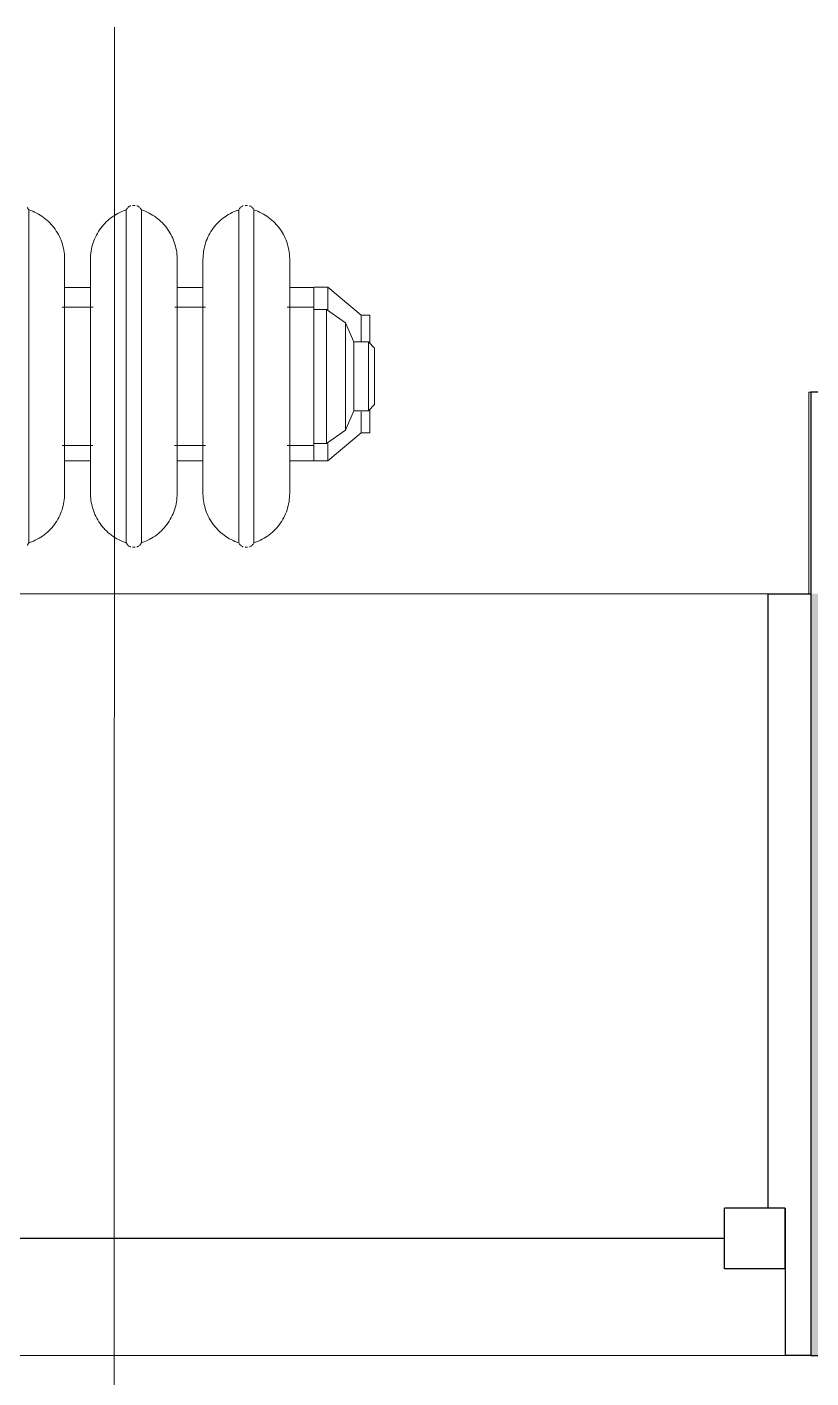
# Model space of a CAD drawing. Header units: inches. Extents: x -1287 to 1590, y -3558 to 989.
# Drawn here: x 776.69 to 799.34, y 91.24 to 130.26 of the extents above; entities that cross this region are included whole.
import ezdxf

# ---------------------------------------------------------------- set-up
doc = ezdxf.new("R2010")
doc.units = ezdxf.units.IN
doc.header["$MEASUREMENT"] = 0
for name, color, linetype, lineweight in [('A-AREA-IDEN', 2, 'Continuous', 9), ('A-GENM', 13, 'Continuous', 9), ('A-GLAZ', 151, 'Continuous', 18), ('A-WALL', 113, 'Continuous', 18), ('A-WALL-PATT', 111, 'Continuous', 18)]:
    doc.layers.add(name, color=color, linetype=linetype, lineweight=lineweight)

# ---------------------------------------------------------------- blocks, each defined once
blk = doc.blocks.new('Double Hung - side window 3_ 6_5_ x 5_ 6_ 2-5312470-1st Floor Construction')
at = {"layer": 'A-GLAZ', "color": 8, "lineweight": 30}
for p, q in [((-21.25, 11), (-20.5, 11)), ((-20.5, 6.75), (-20.5, 11)), ((20.5, 6.75), (20.5, 11)), ((21.25, 11), (20.5, 11)), ((-20.5, 8.5), (-20.5, 6.75)), ((-20.5, 8.5), (-18.75, 8.5)), ((-18.75, 8.5), (-18.75, 6.75)), ((18.75, 8.5), (18.75, 6.75)), ((20.5, 8.5), (18.75, 8.5)), ((20.5, 8.5), (20.5, 6.75)), ((-18.75, 7.625), (18.75, 7.625)), ((-20.5, 6.75), (-18.75, 6.75)), ((-20.5, 6.75), (-20, 6.75)), ((-20, -11), (-20, 6.75)), ((20.5, 6.75), (18.75, 6.75)), ((20, 6.75), (20.5, 6.75)), ((20, 6.75), (20, -11)), ((-20, -11), (-21.25, -11)), ((20, -11), (21.25, -11))]:
    blk.add_line(p, q, dxfattribs=at)
blk = doc.blocks.new('Cast_Iron_Radiator_8182 - Cast_Iron_Radiator_8182-V58-1st Floor Construction')
at = {"layer": 'A-GENM'}
for p, q in [((7.468, 4.809), (7.443, 4.848)), ((7.468, 1), (7.468, 4.809)), ((10.307, 4.848), (10.282, 4.809)), ((10.282, 1), (10.282, 4.809)), ((10.5, 4.933), (10.463, 4.933)), ((10.537, 4.933), (10.5, 4.933)), ((10.718, 4.809), (10.693, 4.848)), ((10.718, 1), (10.718, 4.809)), ((13.557, 4.848), (13.532, 4.809)), ((13.532, 1), (13.532, 4.809)), ((13.75, 4.933), (13.713, 4.933)), ((13.787, 4.933), (13.75, 4.933)), ((13.968, 4.809), (13.943, 4.848)), ((13.968, 1), (13.968, 4.809)), ((9.253, 2.562), (8.497, 2.562)), ((12.503, 2.562), (11.747, 2.562)), ((15.702, 2.562), (14.997, 2.562)), ((16.106, 2.575), (15.702, 2.575)), ((15.702, 2.575), (15.702, 2.565)), ((15.702, 2.551), (15.702, 2.436)), ((15.702, 2.452), (15.702, 2.301)), ((17.064, 1.771), (16.106, 2.575)), ((16.106, 1.924), (16.106, 2.575)), ((9.322, 2), (8.432, 2)), ((12.572, 2), (11.682, 2)), ((15.702, 2), (14.932, 2)), ((15.702, 2.287), (15.702, 2.017)), ((15.702, 2), (15.702, -2)), ((16.067, 1.935), (15.702, 1.935)), ((16.617, 1.55), (16.067, 1.935)), ((16.067, 1.935), (16.067, -1.935)), ((17.314, 1.771), (17.064, 1.771)), ((17.064, 1.771), (17.064, 1.008)), ((17.314, 1.771), (17.314, 0.961)), ((16.853, 0.993), (16.617, 1.55)), ((16.617, 1.55), (16.617, -1.55)), ((7.468, -1), (7.468, 1)), ((8.502, -1), (8.502, 1)), ((9.248, 1), (9.248, -1)), ((10.282, -1), (10.282, 1)), ((10.718, -1), (10.718, 1)), ((11.752, -1), (11.752, 1)), ((12.498, 1), (12.498, -1)), ((13.532, -1), (13.532, 1)), ((13.968, -1), (13.968, 1)), ((15.002, -1), (15.002, 1)), ((17.275, 0.993), (16.853, 0.993)), ((16.853, 0.993), (16.853, -0.993)), ((17.452, 0.816), (17.275, 0.993)), ((17.275, 0.993), (17.275, -0.993)), ((17.452, 0.816), (17.452, -0.816)), ((7.468, -4.809), (7.468, -1)), ((10.282, -4.809), (10.282, -1)), ((10.718, -4.809), (10.718, -1)), ((13.532, -4.809), (13.532, -1)), ((13.968, -4.809), (13.968, -1)), ((16.617, -1.55), (16.853, -0.993)), ((16.853, -0.993), (17.275, -0.993)), ((17.064, -1.028), (17.064, -1.635)), ((17.275, -0.993), (17.452, -0.816)), ((17.314, -0.985), (17.314, -1.635)), ((16.067, -1.935), (16.617, -1.55)), ((15.702, -1.935), (16.067, -1.935)), ((16.106, -2.438), (17.064, -1.635)), ((16.106, -2.438), (16.106, -1.944)), ((17.064, -1.635), (17.314, -1.635)), ((8.428, -2), (9.318, -2)), ((11.678, -2), (12.568, -2)), ((14.928, -2), (15.702, -2)), ((15.702, -2.013), (15.702, -2.188)), ((15.702, -2.192), (15.702, -2.296)), ((15.702, -2.291), (15.702, -2.438)), ((8.499, -2.438), (9.254, -2.438)), ((11.749, -2.438), (12.504, -2.438)), ((14.999, -2.438), (15.702, -2.438)), ((15.702, -2.438), (16.106, -2.438)), ((7.443, -4.848), (7.468, -4.809)), ((10.282, -4.809), (10.307, -4.848)), ((10.463, -4.933), (10.5, -4.933)), ((10.5, -4.933), (10.537, -4.933)), ((10.693, -4.848), (10.718, -4.809)), ((13.532, -4.809), (13.557, -4.848)), ((13.713, -4.933), (13.75, -4.933)), ((13.75, -4.933), (13.787, -4.933)), ((13.943, -4.848), (13.968, -4.809))]:
    blk.add_line(p, q, dxfattribs=at)
at = {"layer": 'A-GENM', "flags": 128}
for points in [[(7.42, 4.876), (7.425, 4.871), (7.43, 4.865), (7.435, 4.859), (7.439, 4.854), (7.443, 4.848)], [(7.468, 4.809), (7.525, 4.789), (7.581, 4.767), (7.635, 4.743), (7.689, 4.716), (7.742, 4.688), (7.794, 4.657), (7.844, 4.624), (7.893, 4.59), (7.941, 4.553), (7.987, 4.515), (8.031, 4.474), (8.074, 4.432), (8.115, 4.389), (8.154, 4.343), (8.192, 4.296), (8.227, 4.248), (8.261, 4.198), (8.293, 4.147), (8.322, 4.095), (8.349, 4.042), (8.375, 3.987), (8.398, 3.932), (8.419, 3.876), (8.437, 3.819), (8.453, 3.761), (8.467, 3.703), (8.479, 3.644), (8.488, 3.585), (8.495, 3.525), (8.5, 3.465), (8.502, 3.405), (8.502, 3.383)], [(9.248, 3.383), (9.249, 3.443), (9.253, 3.503), (9.259, 3.563), (9.267, 3.622), (9.278, 3.681), (9.291, 3.74), (9.307, 3.798), (9.324, 3.855), (9.344, 3.911), (9.367, 3.967), (9.391, 4.022), (9.418, 4.076), (9.446, 4.128), (9.477, 4.18), (9.51, 4.23), (9.545, 4.279), (9.582, 4.326), (9.62, 4.372), (9.661, 4.416), (9.703, 4.459), (9.747, 4.5), (9.792, 4.539), (9.839, 4.576), (9.888, 4.612), (9.938, 4.645), (9.989, 4.677), (10.041, 4.706), (10.095, 4.733), (10.149, 4.758), (10.205, 4.781), (10.261, 4.802)], [(10.307, 4.848), (10.312, 4.854), (10.316, 4.86), (10.321, 4.866), (10.325, 4.872), (10.331, 4.877)], [(10.341, 4.887), (10.347, 4.892), (10.353, 4.896), (10.359, 4.901), (10.365, 4.905)], [(10.378, 4.912), (10.385, 4.915), (10.392, 4.918), (10.399, 4.921), (10.406, 4.924), (10.413, 4.926)], [(10.588, 4.925), (10.595, 4.923), (10.602, 4.921), (10.609, 4.918), (10.616, 4.915), (10.623, 4.912)], [(10.636, 4.904), (10.642, 4.9), (10.648, 4.896), (10.654, 4.891), (10.659, 4.887)], [(10.67, 4.876), (10.675, 4.871), (10.68, 4.865), (10.685, 4.859), (10.689, 4.854), (10.693, 4.848)], [(10.718, 4.809), (10.775, 4.789), (10.831, 4.767), (10.885, 4.743), (10.939, 4.716), (10.992, 4.688), (11.044, 4.657), (11.094, 4.624), (11.143, 4.59), (11.191, 4.553), (11.237, 4.515), (11.281, 4.474), (11.324, 4.432), (11.365, 4.389), (11.404, 4.343), (11.442, 4.296), (11.477, 4.248), (11.511, 4.198), (11.543, 4.147), (11.572, 4.095), (11.599, 4.042), (11.625, 3.987), (11.648, 3.932), (11.669, 3.876), (11.687, 3.819), (11.703, 3.761), (11.717, 3.703), (11.729, 3.644), (11.738, 3.585), (11.745, 3.525), (11.75, 3.465), (11.752, 3.405), (11.752, 3.383)], [(12.498, 3.383), (12.499, 3.443), (12.503, 3.503), (12.509, 3.563), (12.517, 3.622), (12.528, 3.681), (12.541, 3.74), (12.557, 3.798), (12.574, 3.855), (12.594, 3.911), (12.617, 3.967), (12.641, 4.022), (12.668, 4.076), (12.696, 4.128), (12.727, 4.18), (12.76, 4.23), (12.795, 4.279), (12.832, 4.326), (12.87, 4.372), (12.911, 4.416), (12.953, 4.459), (12.997, 4.5), (13.042, 4.539), (13.089, 4.576), (13.138, 4.612), (13.188, 4.645), (13.239, 4.677), (13.291, 4.706), (13.345, 4.733), (13.399, 4.758), (13.455, 4.781), (13.511, 4.802)], [(13.557, 4.848), (13.562, 4.854), (13.566, 4.86), (13.571, 4.866), (13.575, 4.872), (13.581, 4.877)], [(13.591, 4.887), (13.597, 4.892), (13.603, 4.896), (13.609, 4.901), (13.615, 4.905)], [(13.628, 4.912), (13.635, 4.915), (13.642, 4.918), (13.649, 4.921), (13.656, 4.924), (13.663, 4.926)], [(13.838, 4.925), (13.845, 4.923), (13.852, 4.921), (13.859, 4.918), (13.866, 4.915), (13.873, 4.912)], [(13.886, 4.904), (13.892, 4.9), (13.898, 4.896), (13.904, 4.891), (13.909, 4.887)], [(13.92, 4.876), (13.925, 4.871), (13.93, 4.865), (13.935, 4.859), (13.939, 4.854), (13.943, 4.848)], [(13.968, 4.809), (14.025, 4.789), (14.081, 4.767), (14.135, 4.743), (14.189, 4.716), (14.242, 4.688), (14.294, 4.657), (14.344, 4.624), (14.393, 4.59), (14.441, 4.553), (14.487, 4.515), (14.531, 4.474), (14.574, 4.432), (14.615, 4.389), (14.654, 4.343), (14.692, 4.296), (14.727, 4.248), (14.761, 4.198), (14.793, 4.147), (14.822, 4.095), (14.849, 4.042), (14.875, 3.987), (14.898, 3.932), (14.919, 3.876), (14.937, 3.819), (14.953, 3.761), (14.967, 3.703), (14.979, 3.644), (14.988, 3.585), (14.995, 3.525), (15, 3.465), (15.002, 3.405), (15.002, 3.383)], [(8.502, 1), (8.502, 1.095), (8.502, 1.19), (8.502, 1.285), (8.502, 1.38), (8.502, 1.473), (8.502, 1.566), (8.502, 1.659), (8.502, 1.75), (8.502, 1.839), (8.502, 1.928), (8.502, 2.015), (8.502, 2.1), (8.502, 2.184), (8.502, 2.266), (8.502, 2.346), (8.502, 2.423), (8.502, 2.498), (8.502, 2.571), (8.502, 2.642), (8.502, 2.71), (8.502, 2.775), (8.502, 2.837), (8.502, 2.896), (8.502, 2.952), (8.502, 3.005), (8.502, 3.055), (8.502, 3.102), (8.502, 3.145), (8.502, 3.185), (8.502, 3.221), (8.502, 3.254), (8.502, 3.283), (8.502, 3.309), (8.502, 3.33), (8.502, 3.348), (8.502, 3.363), (8.502, 3.373), (8.502, 3.38), (8.502, 3.383), (8.502, 3.383)], [(8.502, 3.383), (8.502, 3.381), (8.502, 3.375), (8.502, 3.366), (8.502, 3.353), (8.502, 3.336), (8.502, 3.315), (8.502, 3.29), (8.502, 3.262), (8.502, 3.23), (8.502, 3.195), (8.502, 3.156), (8.502, 3.114), (8.502, 3.068), (8.502, 3.019), (8.502, 2.967), (8.502, 2.911), (8.502, 2.853), (8.502, 2.792), (8.502, 2.727), (8.502, 2.66), (8.502, 2.591), (8.502, 2.562)], [(9.248, 3.383), (9.248, 3.381), (9.248, 3.375), (9.248, 3.366), (9.248, 3.353), (9.248, 3.336), (9.248, 3.315), (9.248, 3.29), (9.248, 3.262), (9.248, 3.23), (9.248, 3.195), (9.248, 3.156), (9.248, 3.114), (9.248, 3.068), (9.248, 3.019), (9.248, 2.967), (9.248, 2.911), (9.248, 2.853), (9.248, 2.792), (9.248, 2.727), (9.248, 2.66), (9.248, 2.591), (9.248, 2.518), (9.248, 2.444), (9.248, 2.367), (9.248, 2.288), (9.248, 2.206), (9.248, 2.123), (9.248, 2.038), (9.248, 1.952), (9.248, 1.864), (9.248, 1.774), (9.248, 1.683), (9.248, 1.591), (9.248, 1.499), (9.248, 1.405), (9.248, 1.311), (9.248, 1.216), (9.248, 1.121), (9.248, 1.026), (9.248, 1)], [(9.248, 2.571), (9.248, 2.642), (9.248, 2.71), (9.248, 2.775), (9.248, 2.837), (9.248, 2.896), (9.248, 2.952), (9.248, 3.005), (9.248, 3.055), (9.248, 3.102), (9.248, 3.145), (9.248, 3.185), (9.248, 3.221), (9.248, 3.254), (9.248, 3.283), (9.248, 3.309), (9.248, 3.33), (9.248, 3.348), (9.248, 3.363), (9.248, 3.373), (9.248, 3.38), (9.248, 3.383), (9.248, 3.383)], [(11.752, 1), (11.752, 1.095), (11.752, 1.19), (11.752, 1.285), (11.752, 1.38), (11.752, 1.473), (11.752, 1.566), (11.752, 1.659), (11.752, 1.75), (11.752, 1.839), (11.752, 1.928), (11.752, 2.015), (11.752, 2.1), (11.752, 2.184), (11.752, 2.266), (11.752, 2.346), (11.752, 2.423), (11.752, 2.498), (11.752, 2.571), (11.752, 2.642), (11.752, 2.71), (11.752, 2.775), (11.752, 2.837), (11.752, 2.896), (11.752, 2.952), (11.752, 3.005), (11.752, 3.055), (11.752, 3.102), (11.752, 3.145), (11.752, 3.185), (11.752, 3.221), (11.752, 3.254), (11.752, 3.283), (11.752, 3.309), (11.752, 3.33), (11.752, 3.348), (11.752, 3.363), (11.752, 3.373), (11.752, 3.38), (11.752, 3.383), (11.752, 3.383)], [(11.752, 3.383), (11.752, 3.381), (11.752, 3.375), (11.752, 3.366), (11.752, 3.353), (11.752, 3.336), (11.752, 3.315), (11.752, 3.29), (11.752, 3.262), (11.752, 3.23), (11.752, 3.195), (11.752, 3.156), (11.752, 3.114), (11.752, 3.068), (11.752, 3.019), (11.752, 2.967), (11.752, 2.911), (11.752, 2.853), (11.752, 2.792), (11.752, 2.727), (11.752, 2.66), (11.752, 2.591), (11.752, 2.562)], [(12.498, 3.383), (12.498, 3.381), (12.498, 3.375), (12.498, 3.366), (12.498, 3.353), (12.498, 3.336), (12.498, 3.315), (12.498, 3.29), (12.498, 3.262), (12.498, 3.23), (12.498, 3.195), (12.498, 3.156), (12.498, 3.114), (12.498, 3.068), (12.498, 3.019), (12.498, 2.967), (12.498, 2.911), (12.498, 2.853), (12.498, 2.792), (12.498, 2.727), (12.498, 2.66), (12.498, 2.591), (12.498, 2.518), (12.498, 2.444), (12.498, 2.367), (12.498, 2.288), (12.498, 2.206), (12.498, 2.123), (12.498, 2.038), (12.498, 1.952), (12.498, 1.864), (12.498, 1.774), (12.498, 1.683), (12.498, 1.591), (12.498, 1.499), (12.498, 1.405), (12.498, 1.311), (12.498, 1.216), (12.498, 1.121), (12.498, 1.026), (12.498, 1)], [(12.498, 2.571), (12.498, 2.642), (12.498, 2.71), (12.498, 2.775), (12.498, 2.837), (12.498, 2.896), (12.498, 2.952), (12.498, 3.005), (12.498, 3.055), (12.498, 3.102), (12.498, 3.145), (12.498, 3.185), (12.498, 3.221), (12.498, 3.254), (12.498, 3.283), (12.498, 3.309), (12.498, 3.33), (12.498, 3.348), (12.498, 3.363), (12.498, 3.373), (12.498, 3.38), (12.498, 3.383), (12.498, 3.383)], [(15.002, 1), (15.002, 1.095), (15.002, 1.19), (15.002, 1.285), (15.002, 1.38), (15.002, 1.473), (15.002, 1.566), (15.002, 1.659), (15.002, 1.75), (15.002, 1.839), (15.002, 1.928), (15.002, 2.015), (15.002, 2.1), (15.002, 2.184), (15.002, 2.266), (15.002, 2.346), (15.002, 2.423), (15.002, 2.498), (15.002, 2.571), (15.002, 2.642), (15.002, 2.71), (15.002, 2.775), (15.002, 2.837), (15.002, 2.896), (15.002, 2.952), (15.002, 3.005), (15.002, 3.055), (15.002, 3.102), (15.002, 3.145), (15.002, 3.185), (15.002, 3.221), (15.002, 3.254), (15.002, 3.283), (15.002, 3.309), (15.002, 3.33), (15.002, 3.348), (15.002, 3.363), (15.002, 3.373), (15.002, 3.38), (15.002, 3.383), (15.002, 3.383)], [(15.002, 3.383), (15.002, 3.381), (15.002, 3.375), (15.002, 3.366), (15.002, 3.353), (15.002, 3.336), (15.002, 3.315), (15.002, 3.29), (15.002, 3.262), (15.002, 3.23), (15.002, 3.195), (15.002, 3.156), (15.002, 3.114), (15.002, 3.068), (15.002, 3.019), (15.002, 2.967), (15.002, 2.911), (15.002, 2.853), (15.002, 2.792), (15.002, 2.727), (15.002, 2.66), (15.002, 2.591), (15.002, 2.562)], [(8.502, -3.383), (8.502, -3.381), (8.502, -3.375), (8.502, -3.366), (8.502, -3.353), (8.502, -3.336), (8.502, -3.315), (8.502, -3.29), (8.502, -3.262), (8.502, -3.23), (8.502, -3.195), (8.502, -3.156), (8.502, -3.114), (8.502, -3.068), (8.502, -3.019), (8.502, -2.967), (8.502, -2.911), (8.502, -2.853), (8.502, -2.792), (8.502, -2.727), (8.502, -2.66), (8.502, -2.591), (8.502, -2.518), (8.502, -2.444), (8.502, -2.367), (8.502, -2.288), (8.502, -2.206), (8.502, -2.123), (8.502, -2.038), (8.502, -1.952), (8.502, -1.864), (8.502, -1.774), (8.502, -1.683), (8.502, -1.591), (8.502, -1.499), (8.502, -1.405), (8.502, -1.311), (8.502, -1.216), (8.502, -1.121), (8.502, -1.026), (8.502, -1)], [(9.248, -1), (9.248, -1.095), (9.248, -1.19), (9.248, -1.285), (9.248, -1.38), (9.248, -1.473), (9.248, -1.566), (9.248, -1.659), (9.248, -1.75), (9.248, -1.839), (9.248, -1.928), (9.248, -2.015), (9.248, -2.1), (9.248, -2.184), (9.248, -2.266), (9.248, -2.346), (9.248, -2.423), (9.248, -2.498), (9.248, -2.571), (9.248, -2.642), (9.248, -2.71), (9.248, -2.775), (9.248, -2.837), (9.248, -2.896), (9.248, -2.952), (9.248, -3.005), (9.248, -3.055), (9.248, -3.102), (9.248, -3.145), (9.248, -3.185), (9.248, -3.221), (9.248, -3.254), (9.248, -3.283), (9.248, -3.309), (9.248, -3.33), (9.248, -3.348), (9.248, -3.363), (9.248, -3.373), (9.248, -3.38), (9.248, -3.383), (9.248, -3.383)], [(11.752, -3.383), (11.752, -3.381), (11.752, -3.375), (11.752, -3.366), (11.752, -3.353), (11.752, -3.336), (11.752, -3.315), (11.752, -3.29), (11.752, -3.262), (11.752, -3.23), (11.752, -3.195), (11.752, -3.156), (11.752, -3.114), (11.752, -3.068), (11.752, -3.019), (11.752, -2.967), (11.752, -2.911), (11.752, -2.853), (11.752, -2.792), (11.752, -2.727), (11.752, -2.66), (11.752, -2.591), (11.752, -2.518), (11.752, -2.444), (11.752, -2.367), (11.752, -2.288), (11.752, -2.206), (11.752, -2.123), (11.752, -2.038), (11.752, -1.952), (11.752, -1.864), (11.752, -1.774), (11.752, -1.683), (11.752, -1.591), (11.752, -1.499), (11.752, -1.405), (11.752, -1.311), (11.752, -1.216), (11.752, -1.121), (11.752, -1.026), (11.752, -1)], [(12.498, -1), (12.498, -1.095), (12.498, -1.19), (12.498, -1.285), (12.498, -1.38), (12.498, -1.473), (12.498, -1.566), (12.498, -1.659), (12.498, -1.75), (12.498, -1.839), (12.498, -1.928), (12.498, -2.015), (12.498, -2.1), (12.498, -2.184), (12.498, -2.266), (12.498, -2.346), (12.498, -2.423), (12.498, -2.498), (12.498, -2.571), (12.498, -2.642), (12.498, -2.71), (12.498, -2.775), (12.498, -2.837), (12.498, -2.896), (12.498, -2.952), (12.498, -3.005), (12.498, -3.055), (12.498, -3.102), (12.498, -3.145), (12.498, -3.185), (12.498, -3.221), (12.498, -3.254), (12.498, -3.283), (12.498, -3.309), (12.498, -3.33), (12.498, -3.348), (12.498, -3.363), (12.498, -3.373), (12.498, -3.38), (12.498, -3.383), (12.498, -3.383)], [(15.002, -3.383), (15.002, -3.381), (15.002, -3.375), (15.002, -3.366), (15.002, -3.353), (15.002, -3.336), (15.002, -3.315), (15.002, -3.29), (15.002, -3.262), (15.002, -3.23), (15.002, -3.195), (15.002, -3.156), (15.002, -3.114), (15.002, -3.068), (15.002, -3.019), (15.002, -2.967), (15.002, -2.911), (15.002, -2.853), (15.002, -2.792), (15.002, -2.727), (15.002, -2.66), (15.002, -2.591), (15.002, -2.518), (15.002, -2.444), (15.002, -2.367), (15.002, -2.288), (15.002, -2.206), (15.002, -2.123), (15.002, -2.038), (15.002, -1.952), (15.002, -1.864), (15.002, -1.774), (15.002, -1.683), (15.002, -1.591), (15.002, -1.499), (15.002, -1.405), (15.002, -1.311), (15.002, -1.216), (15.002, -1.121), (15.002, -1.026), (15.002, -1)], [(8.502, -2.438), (8.502, -2.498), (8.502, -2.571), (8.502, -2.642), (8.502, -2.71), (8.502, -2.775), (8.502, -2.837), (8.502, -2.896), (8.502, -2.952), (8.502, -3.005), (8.502, -3.055), (8.502, -3.102), (8.502, -3.145), (8.502, -3.185), (8.502, -3.221), (8.502, -3.254), (8.502, -3.283), (8.502, -3.309), (8.502, -3.33), (8.502, -3.348), (8.502, -3.363), (8.502, -3.373), (8.502, -3.38), (8.502, -3.383), (8.502, -3.383)], [(9.248, -3.383), (9.248, -3.381), (9.248, -3.375), (9.248, -3.366), (9.248, -3.353), (9.248, -3.336), (9.248, -3.315), (9.248, -3.29), (9.248, -3.262), (9.248, -3.23), (9.248, -3.195), (9.248, -3.156), (9.248, -3.114), (9.248, -3.068), (9.248, -3.019), (9.248, -2.967), (9.248, -2.911), (9.248, -2.853), (9.248, -2.792), (9.248, -2.727), (9.248, -2.66), (9.248, -2.591), (9.248, -2.518), (9.248, -2.444)], [(11.752, -2.438), (11.752, -2.498), (11.752, -2.571), (11.752, -2.642), (11.752, -2.71), (11.752, -2.775), (11.752, -2.837), (11.752, -2.896), (11.752, -2.952), (11.752, -3.005), (11.752, -3.055), (11.752, -3.102), (11.752, -3.145), (11.752, -3.185), (11.752, -3.221), (11.752, -3.254), (11.752, -3.283), (11.752, -3.309), (11.752, -3.33), (11.752, -3.348), (11.752, -3.363), (11.752, -3.373), (11.752, -3.38), (11.752, -3.383), (11.752, -3.383)], [(12.498, -3.383), (12.498, -3.381), (12.498, -3.375), (12.498, -3.366), (12.498, -3.353), (12.498, -3.336), (12.498, -3.315), (12.498, -3.29), (12.498, -3.262), (12.498, -3.23), (12.498, -3.195), (12.498, -3.156), (12.498, -3.114), (12.498, -3.068), (12.498, -3.019), (12.498, -2.967), (12.498, -2.911), (12.498, -2.853), (12.498, -2.792), (12.498, -2.727), (12.498, -2.66), (12.498, -2.591), (12.498, -2.518), (12.498, -2.444)], [(15.002, -2.436), (15.002, -2.498), (15.002, -2.571), (15.002, -2.642), (15.002, -2.71), (15.002, -2.775), (15.002, -2.837), (15.002, -2.896), (15.002, -2.952), (15.002, -3.005), (15.002, -3.055), (15.002, -3.102), (15.002, -3.145), (15.002, -3.185), (15.002, -3.221), (15.002, -3.254), (15.002, -3.283), (15.002, -3.309), (15.002, -3.33), (15.002, -3.348), (15.002, -3.363), (15.002, -3.373), (15.002, -3.38), (15.002, -3.383), (15.002, -3.383)], [(8.502, -3.383), (8.501, -3.443), (8.497, -3.503), (8.491, -3.563), (8.483, -3.622), (8.472, -3.681), (8.459, -3.74), (8.443, -3.798), (8.426, -3.855), (8.406, -3.911), (8.383, -3.967), (8.359, -4.022), (8.332, -4.076), (8.304, -4.128), (8.273, -4.18), (8.24, -4.23), (8.205, -4.279), (8.168, -4.326), (8.13, -4.372), (8.089, -4.416), (8.047, -4.459), (8.003, -4.5), (7.958, -4.539), (7.911, -4.576), (7.862, -4.612), (7.812, -4.645), (7.761, -4.677), (7.709, -4.706), (7.655, -4.733), (7.601, -4.758), (7.545, -4.781), (7.489, -4.802)], [(10.282, -4.809), (10.225, -4.789), (10.169, -4.767), (10.115, -4.743), (10.061, -4.716), (10.008, -4.688), (9.956, -4.657), (9.906, -4.624), (9.857, -4.59), (9.809, -4.553), (9.763, -4.515), (9.719, -4.474), (9.676, -4.432), (9.635, -4.389), (9.596, -4.343), (9.558, -4.296), (9.523, -4.248), (9.489, -4.198), (9.457, -4.147), (9.428, -4.095), (9.401, -4.042), (9.375, -3.987), (9.352, -3.932), (9.331, -3.876), (9.313, -3.819), (9.297, -3.761), (9.283, -3.703), (9.271, -3.644), (9.262, -3.585), (9.255, -3.525), (9.25, -3.465), (9.248, -3.405), (9.248, -3.383)], [(11.752, -3.383), (11.751, -3.443), (11.747, -3.503), (11.741, -3.563), (11.733, -3.622), (11.722, -3.681), (11.709, -3.74), (11.693, -3.798), (11.676, -3.855), (11.656, -3.911), (11.633, -3.967), (11.609, -4.022), (11.582, -4.076), (11.554, -4.128), (11.523, -4.18), (11.49, -4.23), (11.455, -4.279), (11.418, -4.326), (11.38, -4.372), (11.339, -4.416), (11.297, -4.459), (11.253, -4.5), (11.208, -4.539), (11.161, -4.576), (11.112, -4.612), (11.062, -4.645), (11.011, -4.677), (10.959, -4.706), (10.905, -4.733), (10.851, -4.758), (10.795, -4.781), (10.739, -4.802)], [(13.532, -4.809), (13.475, -4.789), (13.419, -4.767), (13.365, -4.743), (13.311, -4.716), (13.258, -4.688), (13.206, -4.657), (13.156, -4.624), (13.107, -4.59), (13.059, -4.553), (13.013, -4.515), (12.969, -4.474), (12.926, -4.432), (12.885, -4.389), (12.846, -4.343), (12.808, -4.296), (12.773, -4.248), (12.739, -4.198), (12.707, -4.147), (12.678, -4.095), (12.651, -4.042), (12.625, -3.987), (12.602, -3.932), (12.581, -3.876), (12.563, -3.819), (12.547, -3.761), (12.533, -3.703), (12.521, -3.644), (12.512, -3.585), (12.505, -3.525), (12.5, -3.465), (12.498, -3.405), (12.498, -3.383)], [(15.002, -3.383), (15.001, -3.443), (14.997, -3.503), (14.991, -3.563), (14.983, -3.622), (14.972, -3.681), (14.959, -3.74), (14.943, -3.798), (14.926, -3.855), (14.906, -3.911), (14.883, -3.967), (14.859, -4.022), (14.832, -4.076), (14.804, -4.128), (14.773, -4.18), (14.74, -4.23), (14.705, -4.279), (14.668, -4.326), (14.63, -4.372), (14.589, -4.416), (14.547, -4.459), (14.503, -4.5), (14.458, -4.539), (14.411, -4.576), (14.362, -4.612), (14.312, -4.645), (14.261, -4.677), (14.209, -4.706), (14.155, -4.733), (14.101, -4.758), (14.045, -4.781), (13.989, -4.802)], [(7.443, -4.848), (7.438, -4.854), (7.434, -4.86), (7.429, -4.866), (7.425, -4.872), (7.419, -4.877)], [(10.33, -4.876), (10.325, -4.871), (10.32, -4.865), (10.315, -4.859), (10.311, -4.854), (10.307, -4.848)], [(10.364, -4.904), (10.358, -4.9), (10.352, -4.896), (10.346, -4.891), (10.341, -4.887)], [(10.412, -4.925), (10.405, -4.923), (10.398, -4.921), (10.391, -4.918), (10.384, -4.915), (10.377, -4.912)], [(10.622, -4.912), (10.615, -4.915), (10.608, -4.918), (10.601, -4.921), (10.594, -4.924), (10.587, -4.926)], [(10.659, -4.887), (10.653, -4.892), (10.647, -4.896), (10.641, -4.901), (10.635, -4.905)], [(10.693, -4.848), (10.688, -4.854), (10.684, -4.86), (10.679, -4.866), (10.675, -4.872), (10.669, -4.877)], [(13.58, -4.876), (13.575, -4.871), (13.57, -4.865), (13.565, -4.859), (13.561, -4.854), (13.557, -4.848)], [(13.614, -4.904), (13.608, -4.9), (13.602, -4.896), (13.596, -4.891), (13.591, -4.887)], [(13.662, -4.925), (13.655, -4.923), (13.648, -4.921), (13.641, -4.918), (13.634, -4.915), (13.627, -4.912)], [(13.872, -4.912), (13.865, -4.915), (13.858, -4.918), (13.851, -4.921), (13.844, -4.924), (13.837, -4.926)], [(13.909, -4.887), (13.903, -4.892), (13.897, -4.896), (13.891, -4.901), (13.885, -4.905)], [(13.943, -4.848), (13.938, -4.854), (13.934, -4.86), (13.929, -4.866), (13.925, -4.872), (13.919, -4.877)]]:
    blk.add_lwpolyline(points, dxfattribs=at)

msp = doc.modelspace()

# ---------------------------------------------------------------- hatches: boundary and pattern name
at = {"layer": 'A-WALL-PATT', "lineweight": 9}
h = msp.add_hatch(color=7, dxfattribs=at)
h.paths.add_polyline_path([(1067.897, 91.893), (1120.829, 91.893), (1120.829, 113.893), (1049.399, 113.893), (1049.399, 91.893)], flags=0)
h.paths.add_polyline_path([(1329.149, 91.893), (1329.149, 113.893), (1290.237, 113.893), (1290.237, 91.893), (1308.882, 91.893)], flags=0)
h.paths.add_polyline_path([(966.336, 91.893), (1006.899, 91.893), (1006.899, 113.893), (966.336, 113.893)], flags=0)
h.paths.add_polyline_path([(1161.829, 91.893), (1263.737, 91.893), (1263.737, 113.893), (1161.829, 113.893)], flags=0)
h.paths.add_polyline_path([(799.336, 91.893), (848.013, 91.893), (848.013, 113.893), (799.336, 113.893), (799.336, 109.826)], flags=0)
h.paths.add_polyline_path([(756.836, 91.893), (756.836, 113.893), (677.931, 113.893), (677.931, 91.893), (746.585, 91.893)], flags=0)
h.paths.add_polyline_path([(520.25, 91.893), (520.25, 113.893), (480.776, 113.893), (480.776, 91.893), (505.601, 91.893)], flags=0)
h.paths.add_polyline_path([(562.75, 91.893), (635.431, 91.893), (635.431, 113.893), (562.75, 113.893)], flags=0)
h.paths.add_polyline_path([(923.836, 91.893), (923.836, 113.893), (890.513, 113.893), (890.513, 91.893)], flags=0)

# ---------------------------------------------------------------- linework, layer by layer
at = {"layer": 'A-AREA-IDEN'}
msp.add_line((779.213, 130.261), (779.207, 65.06), dxfattribs=at)
at = {"layer": 'A-WALL', "lineweight": 9}
for p, q in [((799.276, 119.716), (799.336, 119.716)), ((799.276, 113.893), (799.276, 119.716)), ((756.836, 113.893), (799.276, 113.893)), ((799.336, 91.893), (756.836, 91.893))]:
    msp.add_line(p, q, dxfattribs=at)
at = {"layer": 'A-WALL', "color": 8, "lineweight": 30}
for p, q in [((799.336, 119.716), (799.336, 91.893)), ((828.143, 119.716), (799.336, 119.716)), ((799.336, 91.893), (848.013, 91.893))]:
    msp.add_line(p, q, dxfattribs=at)

# ---------------------------------------------------------------- block references
at = {"layer": 'A-GENM'}
msp.add_blockref('Cast_Iron_Radiator_8182 - Cast_Iron_Radiator_8182-V58-1st Floor Construction', (769.276, 120.171), dxfattribs=at)
at = {"layer": 'A-GLAZ', "rotation": 180}
msp.add_blockref('Double Hung - side window 3_ 6_5_ x 5_ 6_ 2-5312470-1st Floor Construction', (778.086, 102.893), dxfattribs=at)

doc.saveas('drawing.dxf')
